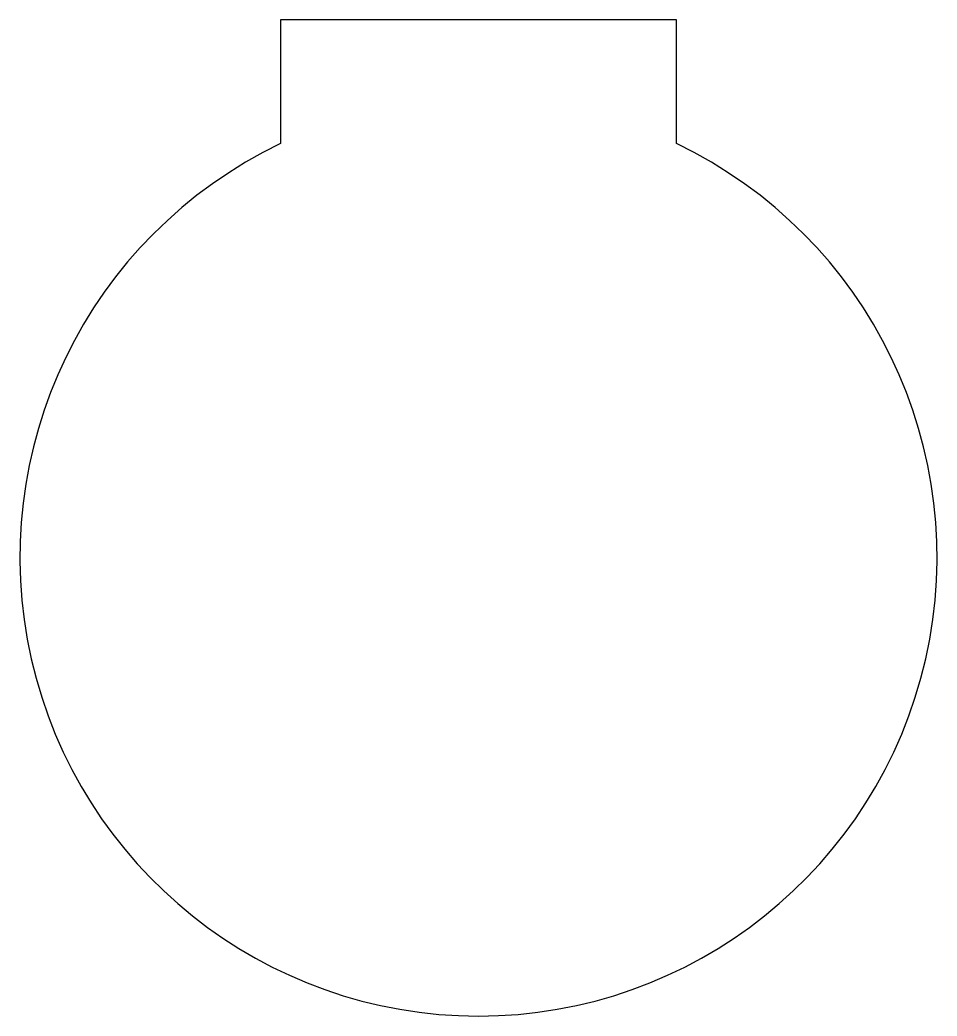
# Model space of a CAD drawing. Extents: x -0.319 to 0.319, y -0.319 to 0.374.
import ezdxf

# ---------------------------------------------------------------- set-up
doc = ezdxf.new("R2010")
doc.units = 0
doc.header["$MEASUREMENT"] = 0
doc.layers.add('DEFAULT', color=18, linetype='CONTINUOUS')

msp = doc.modelspace()

# ---------------------------------------------------------------- linework, layer by layer
at = {"layer": 'DEFAULT'}
msp.add_lwpolyline([(0.13774, 0.28794), (0.13774, 0.37397), (-0.13774, 0.37397), (-0.13774, 0.28794)], dxfattribs=at)
msp.add_arc((0, 0), 0.31918, 115.5645, 64.4355, dxfattribs=at)

doc.saveas('drawing.dxf')
